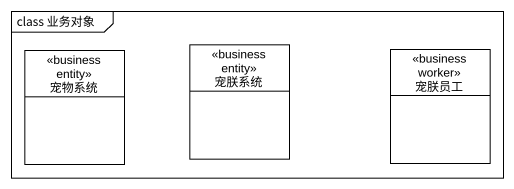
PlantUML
@startuml
mainframe class 业务对象
hide circle
hide empty members
class 宠物系统 <<business entity>>
class 宠朕系统 <<business entity>>
class 宠朕员工 <<business worker>>
@enduml
